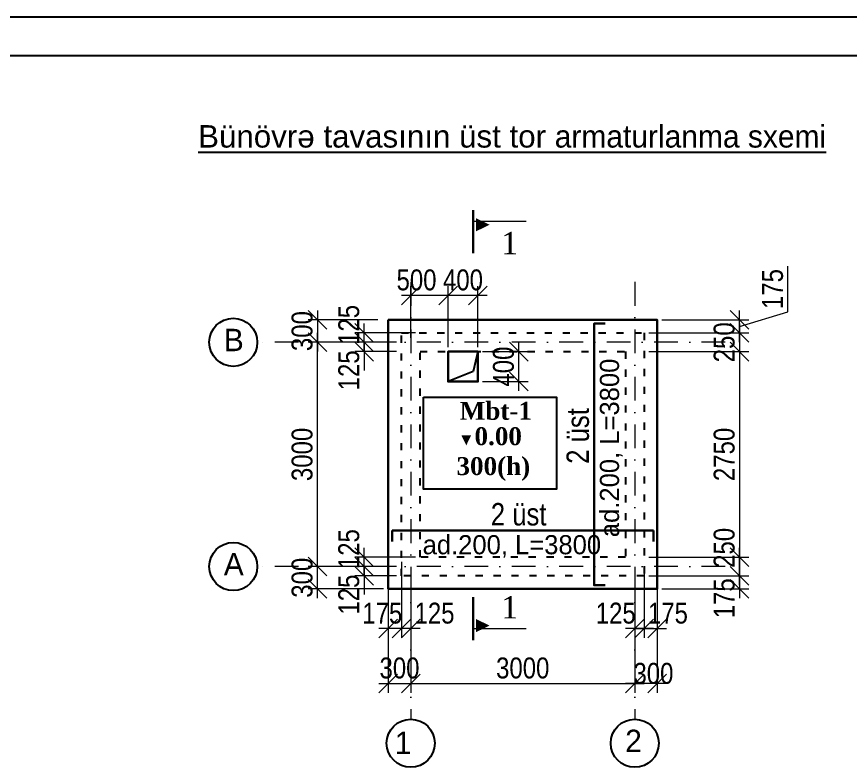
# Model space of a CAD drawing. Header units: millimetres. Extents: x 1177285 to 1225570, y -905119 to -683091.
# Drawn here: x 1195304 to 1206466, y -757007 to -746964 of the extents above; entities that cross this region are included whole.
import ezdxf

# ---------------------------------------------------------------- set-up
doc = ezdxf.new("R2010")
doc.units = ezdxf.units.MM
doc.linetypes.add('ACAD_ISO03W100', pattern=[30, 12, -18])
doc.linetypes.add('DASHDOT', pattern=[25.4, 12.7, -6.35, 0, -6.35])
for name, color, linetype, lineweight in [('111_Ном._пера__1', 7, 'Continuous', 100), ('Layer3', 7, 'Continuous', 13), ('РАЗМЕРЫ', 80, 'Continuous', 9)]:
    doc.layers.add(name, color=color, linetype=linetype, lineweight=lineweight)
doc.layers.add('Annotation - Text', color=7, linetype='Continuous')
doc.styles.get("Standard").update_dxf_attribs({"font": 'a3ar(la).ttf'})
doc.styles.add('style3', font='ARIAAL_.TTF', dxfattribs={"height": 300})
doc.styles.add('style6', font='ARIALN.TTF', dxfattribs={"height": 300})
doc.styles.add('Times New Roman', font='times.ttf')
doc.styles.add('yazitipi', font='ARIALN.TTF')
doc.styles.add('СГЕНЕРИР_СТИЛЬ_3', font='a3ar(la).ttf')
doc.dimstyles.new('sevda', dxfattribs={"dimscale": 100, "dimtxt": 2.8, "dimasz": 2.5, "dimexe": 1.25, "dimexo": 0.625, "dimtad": 1, "dimtxsty": 'yazitipi', "dimblk": 'OBLIQUE', "dimcen": 2.5, "dimdle": 1.25, "dimclrd": 253, "dimclre": 253, "dimclrt": 73, "dimaunit": 1, "dimadec": 3, "dimazin": 0, "dimtfac": 1, "dimtmove": 1, "dimatfit": 3, "dimfxl": 1, "dimlwd": 13, "dimlwe": 13, "dimarcsym": 0})

# ---------------------------------------------------------------- blocks, each defined once
blk = doc.blocks.new('ntnntyht')
at = {"color": 1, "lineweight": 25}
blk.add_line((1961564, -20955), (2003567, -20955), dxfattribs=at)
at = {"color": 1, "lineweight": 25, "ltscale": 15}
blk.add_line((2003045, -21477), (1963653, -21477), dxfattribs=at)
blk = doc.blocks.new('_Oblique')
at = {"color": 0, "linetype": 'ByBlock', "lineweight": -2}
blk.add_line((-0.5, -0.5), (0.5, 0.5), dxfattribs=at)
blk = doc.blocks.new('*D281')
at = {"color": 253, "lineweight": 13, "ltscale": 5, "transparency": 16777216}
for p, q in [((1200580, -755823), (1200580, -756010)), ((1203580, -755857), (1203580, -756010)), ((1200455, -755885), (1203705, -755885))]:
    blk.add_line(p, q, dxfattribs=at)
at = {"layer": 'Defpoints', "color": 0, "lineweight": 30, "ltscale": 5, "transparency": 16777216}
for p in [(1200580, -755760), (1203580, -755794), (1203580, -755885)]:
    blk.add_point(p, dxfattribs=at)
at = {"color": 253, "lineweight": 13, "ltscale": 5, "transparency": 16777216, "xscale": 250, "yscale": 250, "zscale": 250, "rotation": 180}
blk.add_blockref('_Oblique', (1200580, -755885), dxfattribs=at)
at = {"color": 253, "lineweight": 13, "ltscale": 5, "transparency": 16777216, "xscale": 250, "yscale": 250, "zscale": 250}
blk.add_blockref('_Oblique', (1203580, -755885), dxfattribs=at)
at = {"color": 73, "ltscale": 5, "transparency": 16777216, "insert": (1202080, -755680), "char_height": 280, "attachment_point": 5, "style": 'yazitipi'}
blk.add_mtext('3000', dxfattribs=at)
blk = doc.blocks.new('*D282')
at = {"color": 253, "lineweight": 13, "ltscale": 15, "transparency": 16777216}
for p, q in [((1199332, -754446), (1199332, -751196)), ((1199778, -751321), (1199207, -751321)), ((1199778, -754321), (1199207, -754321))]:
    blk.add_line(p, q, dxfattribs=at)
at = {"layer": 'Defpoints', "color": 0, "lineweight": 30, "ltscale": 15, "transparency": 16777216}
for p in [(1199332, -751321), (1199840, -751321), (1199840, -754321)]:
    blk.add_point(p, dxfattribs=at)
at = {"color": 253, "lineweight": 13, "ltscale": 15, "transparency": 16777216, "xscale": 250, "yscale": 250, "zscale": 250}
for p, rotation in [((1199332, -751321), 90), ((1199332, -754321), 270)]:
    blk.add_blockref('_Oblique', p, dxfattribs=dict(at, rotation=rotation))
at = {"color": 73, "ltscale": 15, "transparency": 16777216, "insert": (1199127, -752821), "char_height": 280, "attachment_point": 5, "rotation": 90, "style": 'yazitipi'}
blk.add_mtext('3000', dxfattribs=at)
blk = doc.blocks.new('*D283')
at = {"color": 253, "lineweight": 13, "ltscale": 15, "transparency": 16777216}
for p, q in [((1199332, -754746), (1199332, -754196)), ((1200392, -754321), (1199207, -754321)), ((1200217, -754621), (1199207, -754621))]:
    blk.add_line(p, q, dxfattribs=at)
at = {"layer": 'Defpoints', "color": 0, "lineweight": 30, "ltscale": 15, "transparency": 16777216}
for p in [(1199332, -754321), (1200455, -754321), (1200280, -754621)]:
    blk.add_point(p, dxfattribs=at)
at = {"color": 253, "lineweight": 13, "ltscale": 15, "transparency": 16777216, "xscale": 250, "yscale": 250, "zscale": 250}
for p, rotation in [((1199332, -754321), 90), ((1199332, -754621), 270)]:
    blk.add_blockref('_Oblique', p, dxfattribs=dict(at, rotation=rotation))
at = {"color": 73, "ltscale": 15, "transparency": 16777216, "insert": (1199127, -754471), "char_height": 280, "attachment_point": 5, "rotation": 90, "style": 'yazitipi'}
blk.add_mtext('300', dxfattribs=at)
blk = doc.blocks.new('*D284')
at = {"color": 253, "lineweight": 13, "ltscale": 15, "transparency": 16777216}
for p, q in [((1200280, -754684), (1200280, -756010)), ((1200580, -754684), (1200580, -756010)), ((1200155, -755885), (1200705, -755885))]:
    blk.add_line(p, q, dxfattribs=at)
at = {"layer": 'Defpoints', "color": 0, "lineweight": 30, "ltscale": 15, "transparency": 16777216}
for p in [(1200280, -754621), (1200580, -754621), (1200580, -755885)]:
    blk.add_point(p, dxfattribs=at)
at = {"color": 253, "lineweight": 13, "ltscale": 15, "transparency": 16777216, "xscale": 250, "yscale": 250, "zscale": 250, "rotation": 180}
blk.add_blockref('_Oblique', (1200280, -755885), dxfattribs=at)
at = {"color": 253, "lineweight": 13, "ltscale": 15, "transparency": 16777216, "xscale": 250, "yscale": 250, "zscale": 250}
blk.add_blockref('_Oblique', (1200580, -755885), dxfattribs=at)
at = {"color": 73, "ltscale": 15, "transparency": 16777216, "insert": (1200430, -755680), "char_height": 280, "attachment_point": 5, "style": 'yazitipi'}
blk.add_mtext('300', dxfattribs=at)
blk = doc.blocks.new('*D285')
at = {"color": 253, "lineweight": 13, "ltscale": 15, "transparency": 16777216}
for p, q in [((1203580, -754684), (1203580, -756010)), ((1203880, -754684), (1203880, -756010)), ((1204005, -755885), (1203455, -755885))]:
    blk.add_line(p, q, dxfattribs=at)
at = {"layer": 'Defpoints', "color": 0, "lineweight": 30, "ltscale": 15, "transparency": 16777216}
for p in [(1203580, -754621), (1203880, -754621), (1203580, -755885)]:
    blk.add_point(p, dxfattribs=at)
at = {"color": 253, "lineweight": 13, "ltscale": 15, "transparency": 16777216, "xscale": 250, "yscale": 250, "zscale": 250, "rotation": 180}
blk.add_blockref('_Oblique', (1203580, -755885), dxfattribs=at)
at = {"color": 253, "lineweight": 13, "ltscale": 15, "transparency": 16777216, "xscale": 250, "yscale": 250, "zscale": 250}
blk.add_blockref('_Oblique', (1203880, -755885), dxfattribs=at)
at = {"color": 73, "ltscale": 15, "transparency": 16777216, "insert": (1203830, -755752), "char_height": 280, "attachment_point": 5, "style": 'yazitipi'}
blk.add_mtext('300', dxfattribs=at)
blk = doc.blocks.new('*D286')
at = {"color": 253, "lineweight": 13, "ltscale": 15, "transparency": 16777216}
for p, q in [((1199332, -750896), (1199332, -751446)), ((1200142, -751021), (1199207, -751021)), ((1200080, -751321), (1199207, -751321))]:
    blk.add_line(p, q, dxfattribs=at)
at = {"layer": 'Defpoints', "color": 0, "lineweight": 30, "ltscale": 15, "transparency": 16777216}
for p in [(1200205, -751021), (1199332, -751321), (1200142, -751321)]:
    blk.add_point(p, dxfattribs=at)
at = {"color": 253, "lineweight": 13, "ltscale": 15, "transparency": 16777216, "xscale": 250, "yscale": 250, "zscale": 250}
for p, rotation in [((1199332, -751021), 90), ((1199332, -751321), 270)]:
    blk.add_blockref('_Oblique', p, dxfattribs=dict(at, rotation=rotation))
at = {"color": 73, "ltscale": 15, "transparency": 16777216, "insert": (1199127, -751171), "char_height": 280, "attachment_point": 5, "rotation": 90, "style": 'yazitipi'}
blk.add_mtext('300', dxfattribs=at)
blk = doc.blocks.new('*D287')
at = {"color": 253, "lineweight": 13, "ltscale": 15, "transparency": 16777216}
for p, q in [((1204984, -751071), (1204984, -751571)), ((1203767, -751196), (1205109, -751196)), ((1203767, -751446), (1205109, -751446))]:
    blk.add_line(p, q, dxfattribs=at)
at = {"layer": 'Defpoints', "color": 0, "lineweight": 30, "ltscale": 15, "transparency": 16777216}
for p in [(1203705, -751196), (1203705, -751446), (1204984, -751446)]:
    blk.add_point(p, dxfattribs=at)
at = {"color": 253, "lineweight": 13, "ltscale": 15, "transparency": 16777216, "xscale": 250, "yscale": 250, "zscale": 250}
for p, rotation in [((1204984, -751196), 90), ((1204984, -751446), 270)]:
    blk.add_blockref('_Oblique', p, dxfattribs=dict(at, rotation=rotation))
at = {"color": 73, "ltscale": 15, "transparency": 16777216, "insert": (1204778, -751321), "char_height": 280, "attachment_point": 5, "rotation": 90, "style": 'yazitipi'}
blk.add_mtext('250', dxfattribs=at)
blk = doc.blocks.new('*D288')
at = {"color": 253, "lineweight": 13, "ltscale": 15, "transparency": 16777216}
for p, q in [((1204984, -754571), (1204984, -754071)), ((1203767, -754196), (1205109, -754196)), ((1203767, -754446), (1205109, -754446))]:
    blk.add_line(p, q, dxfattribs=at)
at = {"layer": 'Defpoints', "color": 0, "lineweight": 30, "ltscale": 15, "transparency": 16777216}
for p in [(1203705, -754196), (1204984, -754196), (1203705, -754446)]:
    blk.add_point(p, dxfattribs=at)
at = {"color": 253, "lineweight": 13, "ltscale": 15, "transparency": 16777216, "xscale": 250, "yscale": 250, "zscale": 250}
for p, rotation in [((1204984, -754196), 90), ((1204984, -754446), 270)]:
    blk.add_blockref('_Oblique', p, dxfattribs=dict(at, rotation=rotation))
at = {"color": 73, "ltscale": 15, "transparency": 16777216, "insert": (1204778, -754071), "char_height": 280, "attachment_point": 5, "rotation": 90, "style": 'yazitipi'}
blk.add_mtext('250', dxfattribs=at)
blk = doc.blocks.new('*D289')
at = {"color": 253, "lineweight": 13, "ltscale": 15, "transparency": 16777216}
for p, q in [((1204984, -751321), (1204984, -754321)), ((1204207, -751446), (1205109, -751446)), ((1204207, -754196), (1205109, -754196))]:
    blk.add_line(p, q, dxfattribs=at)
at = {"layer": 'Defpoints', "color": 0, "lineweight": 30, "ltscale": 15, "transparency": 16777216}
for p in [(1204145, -751446), (1204145, -754196), (1204984, -754196)]:
    blk.add_point(p, dxfattribs=at)
at = {"color": 253, "lineweight": 13, "ltscale": 15, "transparency": 16777216, "xscale": 250, "yscale": 250, "zscale": 250}
for p, rotation in [((1204984, -751446), 90), ((1204984, -754196), 270)]:
    blk.add_blockref('_Oblique', p, dxfattribs=dict(at, rotation=rotation))
at = {"color": 73, "ltscale": 15, "transparency": 16777216, "insert": (1204778, -752821), "char_height": 280, "attachment_point": 5, "rotation": 90, "style": 'yazitipi'}
blk.add_mtext('2750', dxfattribs=at)
blk = doc.blocks.new('*D271')
at = {"color": 253, "lineweight": 13, "ltscale": 15, "transparency": 16777216}
for p, q in [((1200455, -754259), (1200455, -755277)), ((1200280, -754509), (1200280, -755277)), ((1200580, -755152), (1200155, -755152))]:
    blk.add_line(p, q, dxfattribs=at)
at = {"layer": 'Defpoints', "color": 0, "lineweight": 30, "ltscale": 15, "transparency": 16777216}
for p in [(1200455, -754196), (1200280, -754446), (1200280, -755152)]:
    blk.add_point(p, dxfattribs=at)
at = {"color": 253, "lineweight": 13, "ltscale": 15, "transparency": 16777216, "xscale": 250, "yscale": 250, "zscale": 250, "rotation": 180}
blk.add_blockref('_Oblique', (1200280, -755152), dxfattribs=at)
at = {"color": 253, "lineweight": 13, "ltscale": 15, "transparency": 16777216, "xscale": 250, "yscale": 250, "zscale": 250}
blk.add_blockref('_Oblique', (1200455, -755152), dxfattribs=at)
at = {"color": 73, "ltscale": 15, "transparency": 16777216, "insert": (1200200, -754946), "char_height": 280, "attachment_point": 5, "style": 'yazitipi'}
blk.add_mtext('175', dxfattribs=at)
blk = doc.blocks.new('*D272')
at = {"color": 253, "lineweight": 13, "ltscale": 15, "transparency": 16777216}
for p, q in [((1200455, -754259), (1200455, -755277)), ((1200580, -754384), (1200580, -755277)), ((1200705, -755152), (1200330, -755152))]:
    blk.add_line(p, q, dxfattribs=at)
at = {"layer": 'Defpoints', "color": 0, "lineweight": 30, "ltscale": 15, "transparency": 16777216}
for p in [(1200455, -754196), (1200580, -754321), (1200455, -755152)]:
    blk.add_point(p, dxfattribs=at)
at = {"color": 253, "lineweight": 13, "ltscale": 15, "transparency": 16777216, "xscale": 250, "yscale": 250, "zscale": 250, "rotation": 180}
blk.add_blockref('_Oblique', (1200455, -755152), dxfattribs=at)
at = {"color": 253, "lineweight": 13, "ltscale": 15, "transparency": 16777216, "xscale": 250, "yscale": 250, "zscale": 250}
blk.add_blockref('_Oblique', (1200580, -755152), dxfattribs=at)
at = {"color": 73, "ltscale": 15, "transparency": 16777216, "insert": (1200899, -754946), "char_height": 280, "attachment_point": 5, "style": 'yazitipi'}
blk.add_mtext('125', dxfattribs=at)
blk = doc.blocks.new('*D273')
at = {"color": 253, "lineweight": 13, "ltscale": 15, "transparency": 16777216}
for p, q in [((1203880, -754151), (1203880, -755277)), ((1203705, -754509), (1203705, -755277)), ((1203580, -755152), (1204005, -755152))]:
    blk.add_line(p, q, dxfattribs=at)
at = {"layer": 'Defpoints', "color": 0, "lineweight": 30, "ltscale": 15, "transparency": 16777216}
for p in [(1203880, -754088), (1203705, -754446), (1203880, -755152)]:
    blk.add_point(p, dxfattribs=at)
at = {"color": 253, "lineweight": 13, "ltscale": 15, "transparency": 16777216, "xscale": 250, "yscale": 250, "zscale": 250, "rotation": 180}
blk.add_blockref('_Oblique', (1203705, -755152), dxfattribs=at)
at = {"color": 253, "lineweight": 13, "ltscale": 15, "transparency": 16777216, "xscale": 250, "yscale": 250, "zscale": 250}
blk.add_blockref('_Oblique', (1203880, -755152), dxfattribs=at)
at = {"color": 73, "ltscale": 15, "transparency": 16777216, "insert": (1204024, -754946), "char_height": 280, "attachment_point": 5, "style": 'yazitipi'}
blk.add_mtext('175', dxfattribs=at)
blk = doc.blocks.new('*D274')
at = {"color": 253, "lineweight": 13, "ltscale": 15, "transparency": 16777216}
for p, q in [((1203705, -754384), (1203705, -755277)), ((1203580, -754509), (1203580, -755277)), ((1203830, -755152), (1203455, -755152))]:
    blk.add_line(p, q, dxfattribs=at)
at = {"layer": 'Defpoints', "color": 0, "lineweight": 30, "ltscale": 15, "transparency": 16777216}
for p in [(1203705, -754321), (1203580, -754446), (1203580, -755152)]:
    blk.add_point(p, dxfattribs=at)
at = {"color": 253, "lineweight": 13, "ltscale": 15, "transparency": 16777216, "xscale": 250, "yscale": 250, "zscale": 250, "rotation": 180}
blk.add_blockref('_Oblique', (1203580, -755152), dxfattribs=at)
at = {"color": 253, "lineweight": 13, "ltscale": 15, "transparency": 16777216, "xscale": 250, "yscale": 250, "zscale": 250}
blk.add_blockref('_Oblique', (1203705, -755152), dxfattribs=at)
at = {"color": 73, "ltscale": 15, "transparency": 16777216, "insert": (1203325, -754946), "char_height": 280, "attachment_point": 5, "style": 'yazitipi'}
blk.add_mtext('125', dxfattribs=at)
blk = doc.blocks.new('*D275')
at = {"color": 253, "lineweight": 13, "ltscale": 15, "transparency": 16777216}
for p, q in [((1199957, -754321), (1199957, -754071)), ((1200392, -754321), (1199832, -754321)), ((1199957, -754321), (1199957, -754446)), ((1200392, -754446), (1199832, -754446)), ((1199957, -754446), (1199957, -754696))]:
    blk.add_line(p, q, dxfattribs=at)
at = {"layer": 'Defpoints', "color": 0, "lineweight": 30, "ltscale": 15, "transparency": 16777216}
for p in [(1200455, -754321), (1199957, -754446), (1200455, -754446)]:
    blk.add_point(p, dxfattribs=at)
at = {"color": 253, "lineweight": 13, "ltscale": 15, "transparency": 16777216, "xscale": 250, "yscale": 250, "zscale": 250}
for p, rotation in [((1199957, -754321), 270), ((1199957, -754446), 90)]:
    blk.add_blockref('_Oblique', p, dxfattribs=dict(at, rotation=rotation))
at = {"color": 73, "ltscale": 15, "transparency": 16777216, "insert": (1199752, -754696), "char_height": 280, "attachment_point": 5, "rotation": 90, "style": 'yazitipi'}
blk.add_mtext('125', dxfattribs=at)
blk = doc.blocks.new('*D276')
at = {"color": 253, "lineweight": 13, "ltscale": 15, "transparency": 16777216}
for p, q in [((1199957, -754446), (1199957, -754071)), ((1200642, -754196), (1199832, -754196)), ((1200392, -754321), (1199832, -754321))]:
    blk.add_line(p, q, dxfattribs=at)
at = {"layer": 'Defpoints', "color": 0, "lineweight": 30, "ltscale": 15, "transparency": 16777216}
for p in [(1199957, -754196), (1200705, -754196), (1200455, -754321)]:
    blk.add_point(p, dxfattribs=at)
at = {"color": 253, "lineweight": 13, "ltscale": 15, "transparency": 16777216, "xscale": 250, "yscale": 250, "zscale": 250}
for p, rotation in [((1199957, -754196), 90), ((1199957, -754321), 270)]:
    blk.add_blockref('_Oblique', p, dxfattribs=dict(at, rotation=rotation))
at = {"color": 73, "ltscale": 15, "transparency": 16777216, "insert": (1199752, -754088), "char_height": 280, "attachment_point": 5, "rotation": 90, "style": 'yazitipi'}
blk.add_mtext('125', dxfattribs=at)
blk = doc.blocks.new('*D277')
at = {"color": 253, "lineweight": 13, "ltscale": 15, "transparency": 16777216}
for p, q in [((1199957, -751446), (1199957, -751071)), ((1200642, -751196), (1199832, -751196)), ((1200392, -751321), (1199832, -751321))]:
    blk.add_line(p, q, dxfattribs=at)
at = {"layer": 'Defpoints', "color": 0, "lineweight": 30, "ltscale": 15, "transparency": 16777216}
for p in [(1199957, -751196), (1200705, -751196), (1200455, -751321)]:
    blk.add_point(p, dxfattribs=at)
at = {"color": 253, "lineweight": 13, "ltscale": 15, "transparency": 16777216, "xscale": 250, "yscale": 250, "zscale": 250}
for p, rotation in [((1199957, -751196), 90), ((1199957, -751321), 270)]:
    blk.add_blockref('_Oblique', p, dxfattribs=dict(at, rotation=rotation))
at = {"color": 73, "ltscale": 15, "transparency": 16777216, "insert": (1199752, -751088), "char_height": 280, "attachment_point": 5, "rotation": 90, "style": 'yazitipi'}
blk.add_mtext('125', dxfattribs=at)
blk = doc.blocks.new('*D278')
at = {"color": 253, "lineweight": 13, "ltscale": 15, "transparency": 16777216}
for p, q in [((1199957, -751321), (1199957, -751071)), ((1200392, -751321), (1199832, -751321)), ((1199957, -751321), (1199957, -751446)), ((1200392, -751446), (1199832, -751446)), ((1199957, -751446), (1199957, -751696))]:
    blk.add_line(p, q, dxfattribs=at)
at = {"layer": 'Defpoints', "color": 0, "lineweight": 30, "ltscale": 15, "transparency": 16777216}
for p in [(1200455, -751321), (1199957, -751446), (1200455, -751446)]:
    blk.add_point(p, dxfattribs=at)
at = {"color": 253, "lineweight": 13, "ltscale": 15, "transparency": 16777216, "xscale": 250, "yscale": 250, "zscale": 250}
for p, rotation in [((1199957, -751321), 270), ((1199957, -751446), 90)]:
    blk.add_blockref('_Oblique', p, dxfattribs=dict(at, rotation=rotation))
at = {"color": 73, "ltscale": 15, "transparency": 16777216, "insert": (1199752, -751696), "char_height": 280, "attachment_point": 5, "rotation": 90, "style": 'yazitipi'}
blk.add_mtext('125', dxfattribs=at)
blk = doc.blocks.new('*D290')
at = {"color": 253, "lineweight": 13, "ltscale": 15, "transparency": 16777216}
for p, q in [((1205631, -750914), (1205631, -750302)), ((1204984, -751321), (1204984, -750896)), ((1204984, -751109), (1205631, -750914)), ((1203942, -751021), (1205109, -751021)), ((1203942, -751196), (1205109, -751196))]:
    blk.add_line(p, q, dxfattribs=at)
at = {"layer": 'Defpoints', "color": 0, "lineweight": 30, "ltscale": 15, "transparency": 16777216}
for p in [(1203880, -751021), (1204984, -751021), (1203880, -751196)]:
    blk.add_point(p, dxfattribs=at)
at = {"color": 253, "lineweight": 13, "ltscale": 15, "transparency": 16777216, "xscale": 250, "yscale": 250, "zscale": 250}
for p, rotation in [((1204984, -751021), 90), ((1204984, -751196), 270)]:
    blk.add_blockref('_Oblique', p, dxfattribs=dict(at, rotation=rotation))
at = {"color": 73, "ltscale": 15, "transparency": 16777216, "insert": (1205426, -750608), "char_height": 280, "attachment_point": 5, "rotation": 90, "style": 'yazitipi'}
blk.add_mtext('175', dxfattribs=at)
blk = doc.blocks.new('*D279')
at = {"color": 253, "lineweight": 13, "ltscale": 15, "transparency": 16777216}
for p, q in [((1204984, -754321), (1204984, -754746)), ((1203942, -754446), (1205109, -754446)), ((1203942, -754621), (1205109, -754621))]:
    blk.add_line(p, q, dxfattribs=at)
at = {"layer": 'Defpoints', "color": 0, "lineweight": 30, "ltscale": 15, "transparency": 16777216}
for p in [(1203880, -754446), (1203880, -754621), (1204984, -754621)]:
    blk.add_point(p, dxfattribs=at)
at = {"color": 253, "lineweight": 13, "ltscale": 15, "transparency": 16777216, "xscale": 250, "yscale": 250, "zscale": 250}
for p, rotation in [((1204984, -754446), 90), ((1204984, -754621), 270)]:
    blk.add_blockref('_Oblique', p, dxfattribs=dict(at, rotation=rotation))
at = {"color": 73, "ltscale": 15, "transparency": 16777216, "insert": (1204778, -754746), "char_height": 280, "attachment_point": 5, "rotation": 90, "style": 'yazitipi'}
blk.add_mtext('175', dxfattribs=at)
blk = doc.blocks.new('*D291')
at = {"color": 253, "lineweight": 13, "ltscale": 15, "transparency": 16777216}
for p, q in [((1201080, -751384), (1201080, -750569)), ((1201480, -751384), (1201480, -750569)), ((1201605, -750694), (1200955, -750694))]:
    blk.add_line(p, q, dxfattribs=at)
at = {"layer": 'Defpoints', "color": 0, "lineweight": 30, "ltscale": 15, "transparency": 16777216}
for p in [(1201080, -750694), (1201080, -751446), (1201480, -751446)]:
    blk.add_point(p, dxfattribs=at)
at = {"color": 253, "lineweight": 13, "ltscale": 15, "transparency": 16777216, "xscale": 250, "yscale": 250, "zscale": 250, "rotation": 180}
blk.add_blockref('_Oblique', (1201080, -750694), dxfattribs=at)
at = {"color": 253, "lineweight": 13, "ltscale": 15, "transparency": 16777216, "xscale": 250, "yscale": 250, "zscale": 250}
blk.add_blockref('_Oblique', (1201480, -750694), dxfattribs=at)
at = {"color": 73, "ltscale": 15, "transparency": 16777216, "insert": (1201280, -750488), "char_height": 280, "attachment_point": 5, "style": 'yazitipi'}
blk.add_mtext('400', dxfattribs=at)
blk = doc.blocks.new('*D280')
at = {"color": 253, "lineweight": 13, "ltscale": 15, "transparency": 16777216}
for p, q in [((1200580, -751259), (1200580, -750569)), ((1201080, -751384), (1201080, -750569)), ((1201205, -750694), (1200455, -750694))]:
    blk.add_line(p, q, dxfattribs=at)
at = {"layer": 'Defpoints', "color": 0, "lineweight": 30, "ltscale": 15, "transparency": 16777216}
for p in [(1200580, -750694), (1200580, -751321), (1201080, -751446)]:
    blk.add_point(p, dxfattribs=at)
at = {"color": 253, "lineweight": 13, "ltscale": 15, "transparency": 16777216, "xscale": 250, "yscale": 250, "zscale": 250, "rotation": 180}
blk.add_blockref('_Oblique', (1200580, -750694), dxfattribs=at)
at = {"color": 253, "lineweight": 13, "ltscale": 15, "transparency": 16777216, "xscale": 250, "yscale": 250, "zscale": 250}
blk.add_blockref('_Oblique', (1201080, -750694), dxfattribs=at)
at = {"color": 73, "ltscale": 15, "transparency": 16777216, "insert": (1200658, -750488), "char_height": 280, "attachment_point": 5, "style": 'yazitipi'}
blk.add_mtext('500', dxfattribs=at)
blk = doc.blocks.new('*D292')
at = {"color": 253, "lineweight": 13, "ltscale": 15, "transparency": 16777216}
for p, q in [((1202028, -751971), (1202028, -751321)), ((1201542, -751446), (1202153, -751446)), ((1201542, -751846), (1202153, -751846))]:
    blk.add_line(p, q, dxfattribs=at)
at = {"layer": 'Defpoints', "color": 0, "lineweight": 30, "ltscale": 15, "transparency": 16777216}
for p in [(1201480, -751446), (1202028, -751446), (1201480, -751846)]:
    blk.add_point(p, dxfattribs=at)
at = {"color": 253, "lineweight": 13, "ltscale": 15, "transparency": 16777216, "xscale": 250, "yscale": 250, "zscale": 250}
for p, rotation in [((1202028, -751446), 90), ((1202028, -751846), 270)]:
    blk.add_blockref('_Oblique', p, dxfattribs=dict(at, rotation=rotation))
at = {"color": 73, "lineweight": 30, "ltscale": 15, "transparency": 16777216, "insert": (1201823, -751646), "char_height": 280, "attachment_point": 5, "rotation": 90, "style": 'yazitipi'}
blk.add_mtext('400', dxfattribs=at)

msp = doc.modelspace()

# ---------------------------------------------------------------- linework, layer by layer
at = {"linetype": 'DASHDOT', "lineweight": 15, "ltscale": 25}
for p, q in [((1200579.823, -750513.607), (1200579.823, -756363.784)), ((1203579.823, -750513.607), (1203579.823, -756363.784)), ((1204792.175, -751321.047), (1198526.028, -751321.047)), ((1204792.175, -754321.047), (1198526.028, -754321.047))]:
    msp.add_line(p, q, dxfattribs=at)
at = {"color": 2, "lineweight": 30, "ltscale": 15}
for p, q in [((1203034.394, -751071.047), (1203184.394, -751071.047)), ((1200329.823, -753837.7), (1203829.823, -753837.7)), ((1200329.823, -753837.7), (1200329.823, -753987.7)), ((1203829.823, -753837.7), (1203829.823, -753987.7)), ((1203034.394, -754571.047), (1203184.394, -754571.047))]:
    msp.add_line(p, q, dxfattribs=at)
at = {"ltscale": 15}
for p, q in [((1201479.823, -751446.047), (1201416.181, -751710.965)), ((1201416.181, -751710.965), (1201079.823, -751846.047))]:
    msp.add_line(p, q, dxfattribs=at)
at = {"lineweight": 30, "ltscale": 15}
for points in [[(1200279.823, -751021.047), (1203879.823, -751021.047), (1203879.823, -754621.047), (1200279.823, -754621.047)], [(1201479.823, -751446.047), (1201079.823, -751446.047), (1201079.823, -751846.047), (1201479.823, -751846.047)]]:
    msp.add_lwpolyline(points, close=True, dxfattribs=at)
at = {"color": 2, "lineweight": 30, "ltscale": 15}
msp.add_lwpolyline([(1203034.394, -751071.047), (1203034.394, -751071.047), (1203034.394, -754571.047), (1203034.394, -754571.047)], dxfattribs=at)
at = {"color": 71, "linetype": 'ACAD_ISO03W100', "lineweight": 25, "ltscale": 8}
for points in [[(1203704.823, -754446.047), (1200454.823, -754446.047), (1200454.823, -751196.047), (1203704.823, -751196.047), (1203704.823, -754446.047)], [(1203454.823, -754196.047), (1200704.823, -754196.047), (1200704.823, -751446.047), (1203454.823, -751446.047), (1203454.823, -754196.047)]]:
    msp.add_lwpolyline(points, dxfattribs=at)
at = {"ltscale": 15}
msp.add_lwpolyline([(1200750.24, -752056.38), (1202533.656, -752056.38), (1202533.656, -753287.154), (1200750.24, -753287.154)], close=True, dxfattribs=at)
at = {"ltscale": 2}
for centre in [(1198204.303, -751321.047), (1198204.303, -754321.047), (1200579.823, -756685.51), (1203579.823, -756685.51)]:
    msp.add_circle(centre, 321.726, dxfattribs=at)
at = {"layer": 'Annotation - Text', "color": 7, "lineweight": 30, "ltscale": 20}
for p, q in [((1201415.604, -750130.393), (1201415.604, -749551.742)), ((1201415.604, -754729.308), (1201415.604, -755307.959))]:
    msp.add_line(p, q, dxfattribs=at)
at = {"layer": 'Annotation - Text', "color": 7, "lineweight": 13, "ltscale": 20}
for p, q in [((1202125.451, -749703.6), (1201415.604, -749703.6)), ((1202125.451, -755156.101), (1201415.604, -755156.101))]:
    msp.add_line(p, q, dxfattribs=at)

# ---------------------------------------------------------------- block references
at = {"color": 3, "xscale": 1.004925508461463, "yscale": 1.004925508461463, "zscale": 1.004925508461463}
msp.add_blockref('ntnntyht', (-787866.274, -725906.376), dxfattribs=at)

# ---------------------------------------------------------------- texts
at = {"color": 0, "lineweight": 30, "ltscale": 20, "char_height": 300}
for insert, attachment_point in [((1201791.564, -750143.962), 7), ((1201791.564, -754715.739), 1)]:
    msp.add_mtext('{\\fTimes New Roman|b0|i0|c0|p18;1}', dxfattribs=dict(at, insert=insert, attachment_point=attachment_point))
at = {"ltscale": 2, "char_height": 300, "width": 6406.56045, "attachment_point": 3, "style": 'style3'}
for s, insert in [('B', (1198344.944, -751139.662)), ('A', (1198344.944, -754139.662)), ('2', (1203674.472, -756504.125)), ('1', (1200588.231, -756530.798))]:
    msp.add_mtext(s, dxfattribs=dict(at, insert=insert))
at = {"layer": '111_Ном._пера__1', "linetype": 'Continuous', "lineweight": 13}
for s, height, style, p in [('ad.200, L=3800', 256, 'СГЕНЕРИР_СТИЛЬ_3', (1203369.176, -753928.4)), ('2 üst', 300, 'style6', (1202965.969, -752946.733))]:
    msp.add_text(s, height=height, rotation=90, dxfattribs=dict(at, style=style)).set_placement(p)
for s, height, style, p in [('2 üst', 300, 'style6', (1201652.727, -753771.233)), ('ad.200, L=3800', 256, 'СГЕНЕРИР_СТИЛЬ_3', (1200739.838, -754156.829))]:
    msp.add_text(s, height=height, dxfattribs=dict(at, style=style)).set_placement(p)
at = {"layer": 'Annotation - Text', "lineweight": 13, "ltscale": 20, "char_height": 200, "rotation": 90, "style": 'Times New Roman'}
for insert, attachment_point in [((1201636.767, -749598.681), 9), ((1201636.767, -755261.019), 7)]:
    msp.add_mtext_dynamic_manual_height_columns('{\\fArial|b0|i0|c204|p34;\\H1.0833x;▼}', width=1371.9513, gutter_width=12.5, heights=[0], dxfattribs=dict(at, insert=insert, attachment_point=attachment_point))
at = {"layer": 'Layer3', "color": 0, "lineweight": 25, "insert": (1196381.181, -748415.379), "char_height": 520, "width": 11159.17119, "attachment_point": 1}
msp.add_mtext('       {\\fArial|b0|i0|c238|p34;\\H0.5769x;\\LBünövrə tavasının üst tor \\fA3 Arial AzLat|b0|i0|c204|p34;armaturlanma sxemi\\fArial|b0|i0|c238|p34; \\fA3 Arial AzLat|b0|i0|c204|p34;\\l \\H1.083x; }', dxfattribs=at)
at = {"layer": 'РАЗМЕРЫ', "color": 0, "lineweight": 15, "char_height": 240, "attachment_point": 2}
for s, insert in [('{\\fTimes New Roman|b1|i0|c238|p18;\\C7;Mbt-1}', (1201720.003, -752117.415)), ('{\\fArial|b0|i0|c162|p34;\\H0.66667x;▼\\fTimes New Roman|b1|i0|c238|p18;\\H1.5x;\\C7;0.00\\P 300(h)}', (1201641.029, -752456.987))]:
    msp.add_mtext(s, dxfattribs=dict(at, insert=insert))

# ---------------------------------------------------------------- dimensions: what is measured, and where the dimension line sits
at = {"ltscale": 15}
for base, p1, p2, angle, picture, middle in [((1200579.823, -750693.574), (1201079.823, -751446.047), (1200579.823, -751321.047), 180, '*D280', (1200657.926, -750693.574)), ((1201079.823, -750693.574), (1201479.823, -751446.047), (1201079.823, -751446.047), 180, '*D291', (1201279.823, -750693.574)), ((1199957.373, -751196.047), (1200454.823, -751321.047), (1200704.823, -751196.047), 90, '*D277', (1199957.373, -751087.534)), ((1199331.985, -751321.047), (1200204.823, -751021.047), (1200142.175, -751321.047), 270, '*D286', (1199331.985, -751171.047)), ((1204983.856, -751446.047), (1203704.823, -751196.047), (1203704.823, -751446.047), 90, '*D287', (1204983.856, -751321.047)), ((1199957.373, -751446.047), (1200454.823, -751321.047), (1200454.823, -751446.047), 90, '*D278', (1199957.373, -751696.047)), ((1199331.985, -751321.047), (1199840.406, -754321.047), (1199840.406, -751321.047), 90, '*D282', (1199331.985, -752821.047)), ((1199957.373, -754196.047), (1200454.823, -754321.047), (1200704.823, -754196.047), 90, '*D276', (1199957.373, -754087.534)), ((1204983.856, -754196.047), (1203704.823, -754446.047), (1203704.823, -754196.047), 270, '*D288', (1204983.856, -754071.047)), ((1199957.373, -754446.047), (1200454.823, -754321.047), (1200454.823, -754446.047), 90, '*D275', (1199957.373, -754696.047)), ((1199331.985, -754321.047), (1200279.823, -754621.047), (1200454.823, -754321.047), 90, '*D283', (1199331.985, -754471.047)), ((1204983.856, -754621.047), (1203879.823, -754446.047), (1203879.823, -754621.047), 90, '*D279', (1204983.856, -754746.047)), ((1203579.823, -755885.024), (1203879.823, -754621.047), (1203579.823, -754621.047), 180, '*D285', (1203829.823, -755957.104))]:
    dim = msp.add_linear_dim(base=base, p1=p1, p2=p2, angle=angle, dimstyle='sevda', dxfattribs=at)
    dim.commit()
    dim.dimension.update_dxf_attribs({"geometry": picture, "text_midpoint": middle, "dimtype": 160})
for base, p1, p2, picture, middle in [((1204983.856, -751021.047), (1203879.823, -751196.047), (1203879.823, -751021.047), '*D290', (1205426.027, -750851.757)), ((1204983.856, -754196.047), (1204144.504, -751446.047), (1204144.504, -754196.047), '*D289', (1204778.396, -752821.047))]:
    dim = msp.add_linear_dim(base=base, p1=p1, p2=p2, angle=90, dimstyle='sevda', dxfattribs=at)
    dim.commit()
    dim.dimension.update_dxf_attribs({"geometry": picture, "text_midpoint": middle})
at = {"lineweight": 30, "ltscale": 15}
dim = msp.add_linear_dim(base=(1202028.048, -751446.047), p1=(1201479.823, -751846.047), p2=(1201479.823, -751446.047), angle=270, dimstyle='sevda', dxfattribs=at)
dim.commit()
dim.dimension.update_dxf_attribs({"geometry": '*D292', "text_midpoint": (1202028.048, -751646.047), "dimtype": 160})
at = {"ltscale": 15}
for base, p1, p2, picture, middle in [((1203879.823, -755151.89), (1203704.823, -754446.047), (1203879.823, -754088.042), '*D273', (1204024.112, -755151.89)), ((1200279.823, -755151.89), (1200454.823, -754196.047), (1200279.823, -754446.047), '*D271', (1200199.738, -755151.89)), ((1200454.823, -755151.89), (1200579.823, -754321.047), (1200454.823, -754196.047), '*D272', (1200899.112, -755151.89)), ((1203579.823, -755151.89), (1203704.823, -754321.047), (1203579.823, -754446.047), '*D274', (1203324.738, -755151.89)), ((1200579.823, -755885.024), (1200279.823, -754621.047), (1200579.823, -754621.047), '*D284', (1200429.823, -755885.024))]:
    dim = msp.add_linear_dim(base=base, p1=p1, p2=p2, dimstyle='sevda', dxfattribs=at)
    dim.commit()
    dim.dimension.update_dxf_attribs({"geometry": picture, "text_midpoint": middle, "dimtype": 160})
at = {"ltscale": 5}
dim = msp.add_linear_dim(base=(1203579.823, -755885.024), p1=(1200579.823, -755760.024), p2=(1203579.823, -755794.472), dimstyle='sevda', dxfattribs=at)
dim.commit()
dim.dimension.update_dxf_attribs({"geometry": '*D281', "text_midpoint": (1202079.823, -755885.024), "dimtype": 160})

doc.saveas('drawing.dxf')
